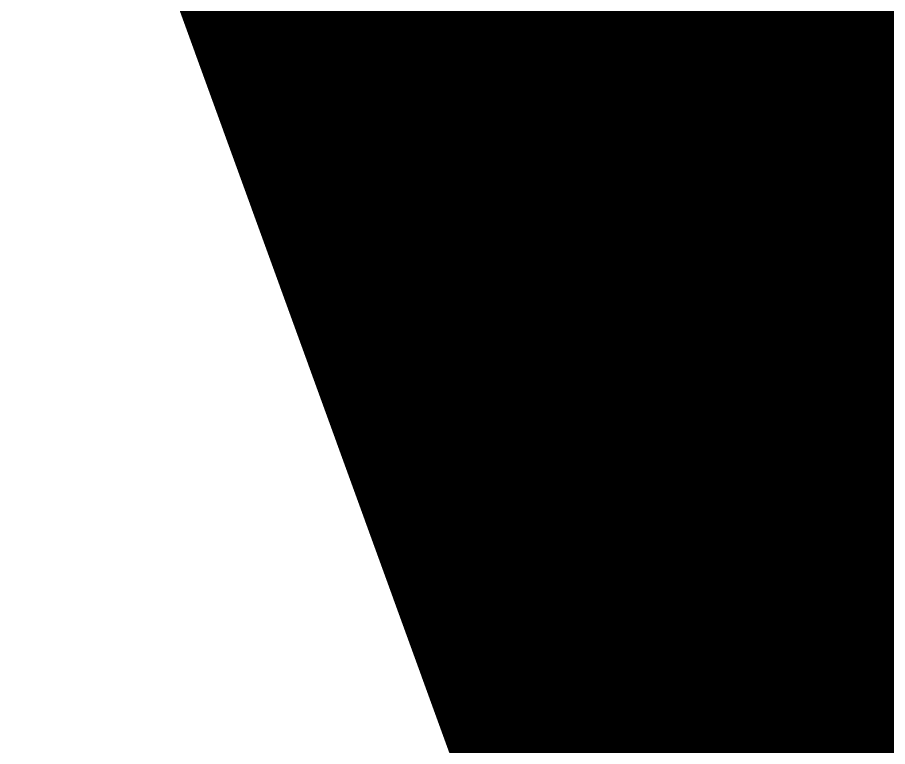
# Model space of a CAD drawing. Extents: x 12199666 to 24617114, y 1197707 to 2548648.
# Drawn here: x 12291820.42 to 12291867.22, y 1283785.81 to 1283825.04 of the extents above; entities that cross this region are included whole.
import ezdxf

# ---------------------------------------------------------------- set-up
doc = ezdxf.new("R2010")
doc.units = 0
doc.header["$LTSCALE"] = 10
doc.header["$MEASUREMENT"] = 0
doc.layers.add('TX-PLAN-T1-F11$0$_EDO-ALUMINIUM-SECTION', color=90, linetype='Continuous', lineweight=30)
doc.layers.add('TX-PLAN-T1-F11$0$幕墙线', color=114, linetype='Continuous', lineweight=30)
doc.layers.add('TX-PLAN-T1-F11$0$bangong', color=5, linetype='Continuous', true_color=0x0000ff)
for name, color, linetype in [('TX-PLAN-T1-F11$0$F-Glass', 5, 'Continuous'), ('TX-PLAN-T1-F11$0$F_MISC', 8, 'Continuous'), ('TX-PLAN-T1-F11$0$TC', 4, 'Continuous')]:
    doc.layers.add(name, color=color, linetype=linetype)

# ---------------------------------------------------------------- blocks, each defined once
blk = doc.blocks.new('*U163')
at = {"linetype": 'Continuous'}
blk.add_hatch(color=4, dxfattribs=at).paths.add_polyline_path([(-39.56000000512402, 1.000000000547189), (-39.55999974921176, 715.1501505394342), (-41.07999974921176, 715.1501505388864), (-41.08000000512402, 0.9999999999995453)])
at = {"color": 4, "linetype": 'Continuous'}
blk.add_lwpolyline([(-39.56000000512402, 1.000000000547189), (-39.55999974921176, 715.1501505394342), (-41.07999974921176, 715.1501505388864), (-41.08000000512402, 0.9999999999995453)], close=True, dxfattribs=at)
at = {"layer": 'TX-PLAN-T1-F11$0$F-Glass'}
for points in [[(-49.07999974921176, 715.1501505388866), (-49.08000000512402, 0.9999999999995453), (-48.08000000512402, -4.547473508864641e-13), (-42.08000000512402, -4.547473508864641e-13), (-41.08000000512402, 0.9999999999995453), (-41.07999974921176, 715.1501505388868)], [(-33.55999974921176, 715.150150540155), (-33.56000000512402, 1.000000001267765), (-34.56000000512402, 1.267764559997886e-09), (-38.56000000512402, 5.471889608088532e-10), (-39.56000000512402, 1.000000000547189), (-39.55999974921176, 715.1501505394344)]]:
    blk.add_lwpolyline(points, dxfattribs=at)
at = {"layer": 'TX-PLAN-T1-F11$0$TC', "color": 9, "linetype": 'Continuous'}
for p, q in [((-48.08000000512402, -4.547473508864641e-13), (-48.07999974921176, 715.1501505388866)), ((-42.08000000512402, -4.547473508864641e-13), (-42.07999974921176, 715.1501505388868)), ((-38.56000000512402, 5.471889608088532e-10), (-38.55999974921176, 715.1501505394344)), ((-34.56000000512402, 1.267764559997886e-09), (-34.55999974921176, 715.150150540155))]:
    blk.add_line(p, q, dxfattribs=at)
blk = doc.blocks.new('*U193')
at = {"layer": 'TX-PLAN-T1-F11$0$F_MISC', "xscale": -1, "rotation": 300.0159999954287}
blk.add_blockref('*U163', (455.0536482434254, -547.0122760293452), dxfattribs=at)
blk = doc.blocks.new('TX-PLAN-T1-F11$0$A$C21521A5F')
at = {"rotation": 90}
blk.add_blockref('*U193', (388.7170751225203, -4239.780242875218, 0.0004146164392175001), dxfattribs=at)
blk = doc.blocks.new('TX-PLAN-T1-F11$0$标准层幕墙0118')
at = {"color": 3, "rotation": 180}
blk.add_blockref('TX-PLAN-T1-F11$0$A$C21521A5F', (-5561.283235622803, 27660.21975712452, -0.0004146164392191662), dxfattribs=at)
blk = doc.blocks.new('TX-PLAN-T1-F11')
at = {"layer": 'TX-PLAN-T1-F11$0$bangong', "const_width": 100}
blk.add_lwpolyline([(12291477.37825624, 1278441.748638018), (12291073.18460548, 1279554.791906729), (12291055.47020126, 1279602.317884226), (12291744.74105151, 1279858.722251611), (12291748.34112883, 1279863.379635437), (12291726.92175591, 1279920.845673973), (12291322.72810515, 1281033.888942685), (12291305.01370093, 1281081.414920182), (12291994.28455118, 1281337.819287567), (12291997.8846285, 1281342.476671393), (12291976.46525558, 1281399.942709929), (12291572.27160482, 1282512.98597864), (12291554.5572006, 1282560.511956137), (12292243.82805085, 1282816.916323522), (12292247.42812817, 1282821.573707348), (12292226.00875525, 1282879.039745884), (12291821.81510449, 1283992.083014595), (12291804.10070027, 1284039.608992093), (12292498.03978862, 1284297.749914325), (12292471.61357533, 1284357.150512128), (12292069.39967108, 1285285.845163665)], dxfattribs=at)
at = {"layer": 'TX-PLAN-T1-F11$0$幕墙线'}
blk.add_lwpolyline([(12290498.97564053, 1272402.986285386), (12290045.39468336, 1273620.040141484), (12290748.5191401, 1273882.083321587), (12290294.93818304, 1275099.13717744), (12290998.06263977, 1275361.180357542), (12290544.4816827, 1276578.234213395), (12291247.60613954, 1276840.277393253), (12290794.02518238, 1278057.331249351), (12291497.14963911, 1278319.374429453), (12291043.57268018, 1279536.429775347), (12291746.69313888, 1279798.471465164), (12291293.11617985, 1281015.526811303), (12291996.23663855, 1281277.568501119), (12291542.65967952, 1282494.623847259), (12292245.78013813, 1282756.66553732), (12291792.20317919, 1283973.720883214), (12292495.32363779, 1284235.762573278), (12292039.00345736, 1285261.474853686), (12292767.39544494, 1285585.52280509), (12292552.24001557, 1286687.310172401), (12293336.30337365, 1286840.420920983)], dxfattribs=at)
at = {"layer": 'TX-PLAN-T1-F11$0$_EDO-ALUMINIUM-SECTION', "rotation": 350.4236156863823}
blk.add_blockref('TX-PLAN-T1-F11$0$标准层幕墙0118', (12293055.45042718, 1251790.443008234), dxfattribs=at)

msp = doc.modelspace()

# ---------------------------------------------------------------- block references
msp.add_blockref('TX-PLAN-T1-F11', (0, 0))

doc.saveas('drawing.dxf')
